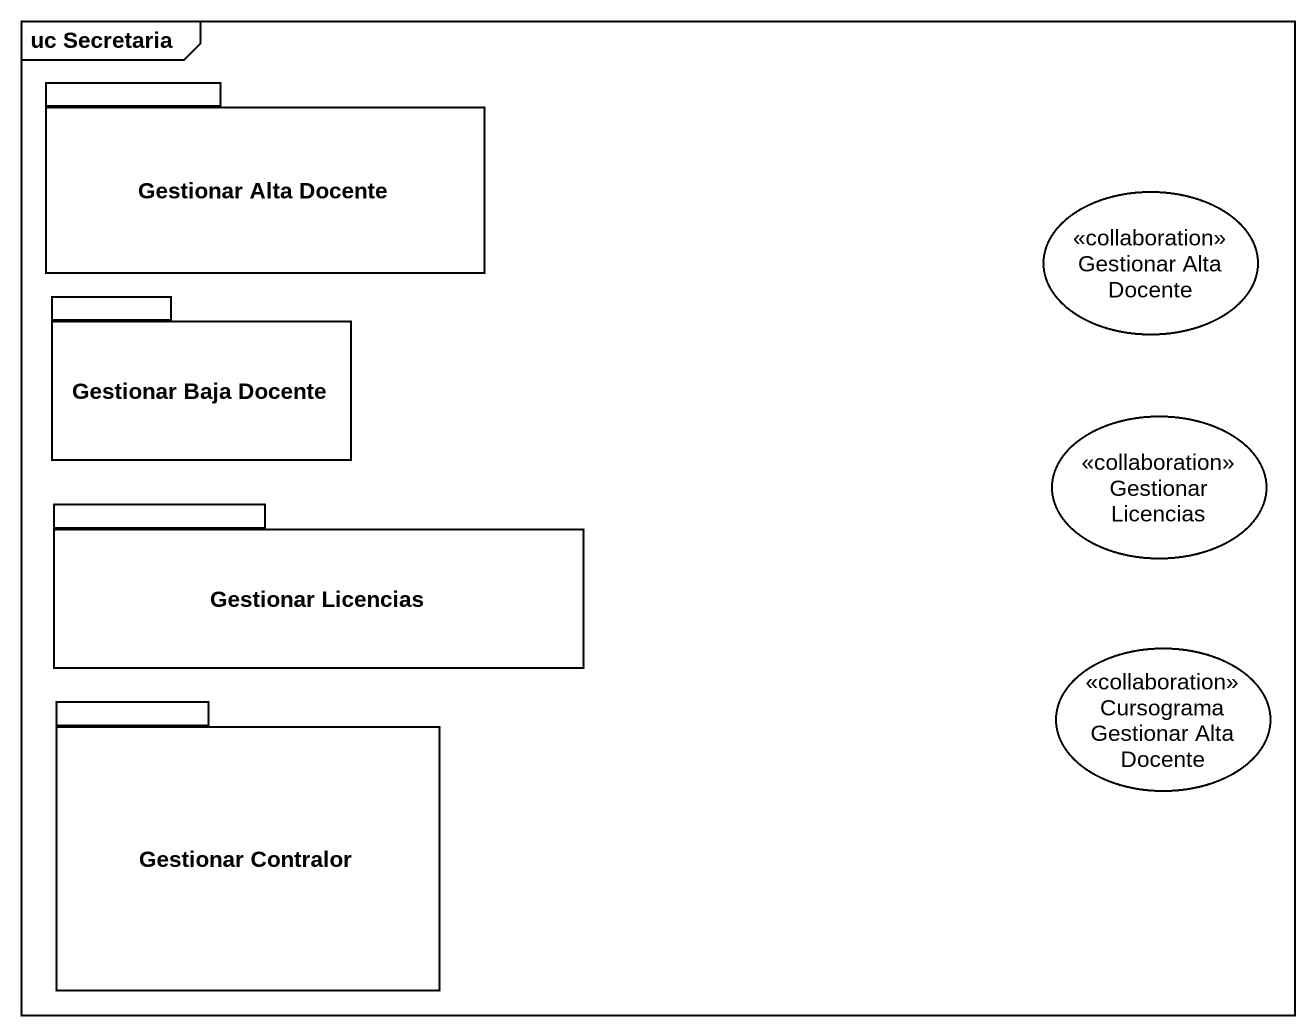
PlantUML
@startuml
mainframe uc Secretaria
package "Gestionar Alta Docente" as Gestionar_Alta_Docente {
}
usecase "Gestionar Alta Docente" as Gestionar_Alta_Docente_2 <<collaboration>>
package "Gestionar Baja Docente" as Gestionar_Baja_Docente {
}
usecase "Gestionar Licencias" as Gestionar_Licencias <<collaboration>>
package "Gestionar Licencias" as Gestionar_Licencias_2 {
}
usecase "Cursograma Gestionar Alta Docente" as Cursograma_Gestionar_Alta <<collaboration>>
package "Gestionar Contralor" as Gestionar_Contralor {
}
@enduml
